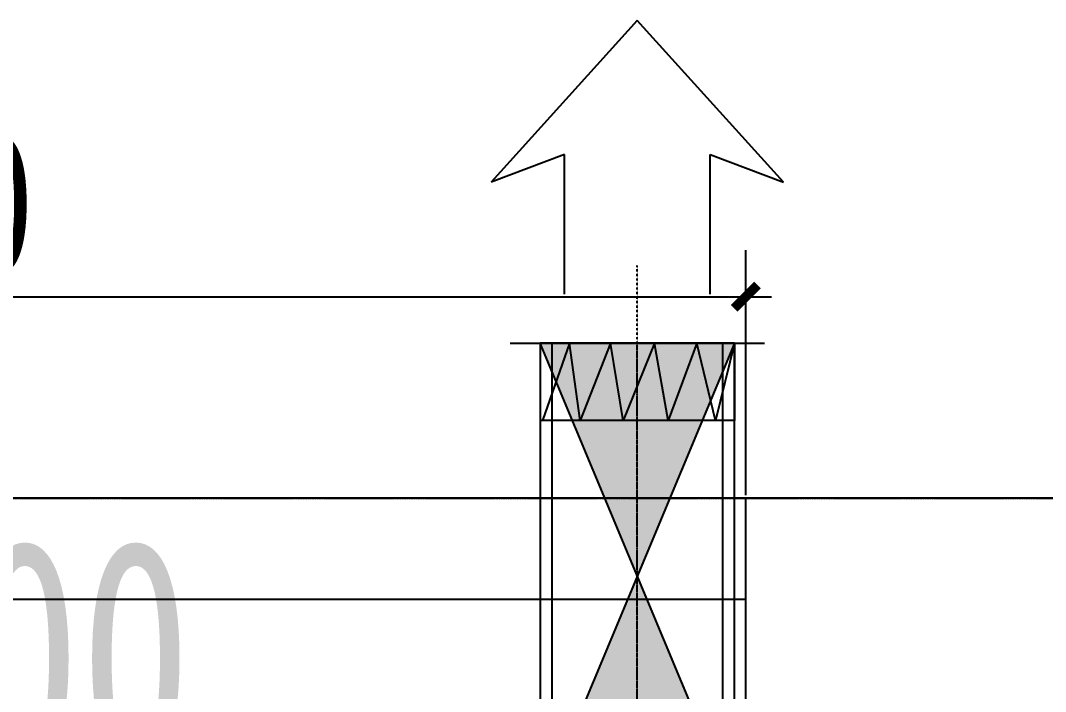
# Model space of a CAD drawing. Header units: millimetres. Extents: x -297 to 39764, y -29258 to 20315.
# Drawn here: x 11811 to 12471, y 14388 to 14820 of the extents above; entities that cross this region are included whole.
import ezdxf

# ---------------------------------------------------------------- set-up
doc = ezdxf.new("R2010")
doc.units = ezdxf.units.MM
for name, pattern in [('DASH', [0.35, 0.25, -0.1]), ('SX-15-PLAN-BZC$0$DASHED', [0.75, 0.5, -0.25]), ('T2-F-XF(Z)$0$CENTER2', [1.125, 0.75, -0.125, 0.125, -0.125])]:
    doc.linetypes.add(name, pattern=pattern)
doc.layers.get('Defpoints').update_dxf_attribs({"color": 250})
for name, color, linetype in [('.-P平面尺寸', 30, 'DASH'), ('.-P建筑梁位', 4, 'Continuous'), ('.ZT-空调.检修口', 52, 'Continuous'), ('A-Wall', 2, 'Continuous'), ('SX-15-PLAN-BZC$0$BEAM', 4, 'SX-15-PLAN-BZC$0$DASHED'), ('T2-F-XF(Z)$0$M-AC-DUCT-CNTR', 252, 'T2-F-XF(Z)$0$CENTER2'), ('T2-F-XF(Z)$0$M-AC-DUCT-FLG', 40, 'Continuous'), ('T2-F-XF(Z)$0$M-AC-DUCT-RAD', 50, 'Continuous'), ('T2-F-XF(Z)$0$M-VT-TG-ARCH', 140, 'Continuous'), ('T2-F-XF(Z)$0$M-VT-TG-STRUC', 140, 'Continuous'), ('WINDOW', 4, 'Continuous')]:
    doc.layers.add(name, color=color, linetype=linetype)
doc.styles.add('宋体', font='', dxfattribs={"width": 0.7, "height": 5})
doc.styles.add('文字样式', font='', dxfattribs={"width": 0.75})
doc.styles.get('宋体').set_extended_font_data('SimSun')
doc.styles.get('文字样式').set_extended_font_data('SimSun')
doc.dimstyles.new('西安1-40（内部尺寸）', dxfattribs={"dimscale": 30, "dimtxt": 3, "dimasz": 0.5, "dimexe": 1, "dimexo": 1, "dimgap": 0.5, "dimtad": 1, "dimdec": 0, "dimrnd": 5, "dimtxsty": '文字样式', "dimblk": 'ARCHTICK', "dimcen": 1, "dimdle": 0.55, "dimclrd": 252, "dimclre": 252, "dimclrt": 30, "dimadec": 0, "dimazin": 0, "dimtfac": 1, "dimtdec": 0, "dimtix": 1, "dimtmove": 2, "dimatfit": 3, "dimfxl": 5, "dimfxlon": 1, "dimarcsym": 0})

# ---------------------------------------------------------------- blocks, each defined once
blk = doc.blocks.new('_ArchTick')
at = {"color": 0, "linetype": 'ByBlock', "const_width": 0.4}
blk.add_lwpolyline([(-0.5, -0.5), (0.5, 0.5)], dxfattribs=at)
blk = doc.blocks.new('*D115')
at = {"layer": '.-P平面尺寸', "color": 252, "linetype": 'ByBlock', "lineweight": -2, "transparency": 16777216}
for p, q in [((11177.51, 14542.51), (11177.51, 14672.38)), ((12277.51, 14514.56), (12277.51, 14672.38)), ((11161.01, 14642.38), (12294.01, 14642.38))]:
    blk.add_line(p, q, dxfattribs=at)
at = {"layer": 'Defpoints', "color": 0, "linetype": 'ByBlock', "transparency": 16777216}
for p in [(12277.51, 14642.38), (11177.51, 14512.51), (12277.51, 14484.56, 0)]:
    blk.add_point(p, dxfattribs=at)
at = {"layer": '.-P平面尺寸', "color": 252, "linetype": 'ByBlock', "lineweight": -2, "transparency": 16777216, "xscale": 15, "yscale": 15, "zscale": 15, "rotation": 180}
blk.add_blockref('_ArchTick', (11177.51, 14642.38), dxfattribs=at)
at = {"layer": '.-P平面尺寸', "color": 252, "linetype": 'ByBlock', "lineweight": -2, "transparency": 16777216, "xscale": 15, "yscale": 15, "zscale": 15}
blk.add_blockref('_ArchTick', (12277.51, 14642.38), dxfattribs=at)
at = {"layer": '.-P平面尺寸', "color": 30, "linetype": 'ByBlock', "transparency": 16777216, "insert": (11727.51, 14702.38), "char_height": 90, "attachment_point": 5, "style": '文字样式'}
blk.add_mtext('1100', dxfattribs=at)
blk = doc.blocks.new('海龍01290000')
at = {"layer": 'T2-F-XF(Z)$0$M-VT-TG-STRUC'}
h = blk.add_hatch(color=250, dxfattribs=at)
h.dxf.hatch_style = 1
h.paths.add_polyline_path([(-1061.48, -1526.06), (-1186.48, -1226.06), (-1061.48, -1226.06), (-1186.48, -1526.06)])
at = {"color": 250}
for p, q in [((-1123.98, -1018.23, 0), (-1218.17, -1122.41, 0)), ((-1029.79, -1122.41, 0), (-1123.98, -1018.23, 0)), ((-1170.85, -1104.67, 0), (-1218.17, -1122.41, 0)), ((-1170.85, -1194.47, 0), (-1170.85, -1104.67, 0)), ((-1077.1, -1194.47, 0), (-1077.1, -1104.67, 0)), ((-1077.1, -1104.67, 0), (-1029.79, -1122.41, 0)), ((-1205.85, -1226.06, 0), (-1042.1, -1226.06, 0)), ((-1186.53, -1226.06, 0), (-1186.53, -1276.06, 0)), ((-1167.74, -1226.06, 0), (-1185.07, -1276.06, 0)), ((-1160.72, -1276.06, 0), (-1167.74, -1226.06, 0)), ((-1141.32, -1226.06, 0), (-1160.72, -1276.06, 0)), ((-1133.07, -1276.06, 0), (-1141.32, -1226.06, 0)), ((-1112.84, -1226.06, 0), (-1133.07, -1276.06, 0)), ((-1104.17, -1276.06, 0), (-1112.84, -1226.06, 0)), ((-1085.6, -1226.06, 0), (-1104.17, -1276.06, 0)), ((-1073.63, -1276.06, 0), (-1085.6, -1226.06, 0)), ((-1061.42, -1226.06, 0), (-1073.63, -1276.06, 0)), ((-1061.42, -1226.06, 0), (-1061.42, -1276.06, 0)), ((-1061.42, -1276.06, 0), (-1186.53, -1276.06, 0))]:
    blk.add_line(p, q, dxfattribs=at)
at = {"layer": 'T2-F-XF(Z)$0$M-AC-DUCT-CNTR', "color": 250}
blk.add_line((-1123.98, -1578.06, 0), (-1123.98, -1226.06, 0), dxfattribs=at)
at = {"layer": 'T2-F-XF(Z)$0$M-AC-DUCT-FLG', "color": 250}
blk.add_line((-1068.98, -1226.06, 0), (-1178.98, -1226.06, 0), dxfattribs=at)
at = {"layer": 'T2-F-XF(Z)$0$M-AC-DUCT-RAD', "color": 250}
for p, q in [((-1178.98, -1226.06, 0), (-1178.98, -1578.06, 0)), ((-1068.98, -1578.06, 0), (-1068.98, -1226.06, 0))]:
    blk.add_line(p, q, dxfattribs=at)
at = {"layer": 'T2-F-XF(Z)$0$M-VT-TG-ARCH', "color": 250, "linetype": 'T2-F-XF(Z)$0$CENTER2', "ltscale": 0.1}
blk.add_line((-1123.98, -1576.06, 0), (-1123.98, -1176.06, 0), dxfattribs=at)
at = {"layer": 'T2-F-XF(Z)$0$M-VT-TG-STRUC', "color": 250, "elevation": 0}
blk.add_lwpolyline([(-1061.48, -1526.06), (-1061.48, -1226.06), (-1186.48, -1226.06), (-1186.48, -1526.06)], close=True, dxfattribs=at)
blk.add_lwpolyline([(-1061.48, -1526.06), (-1186.48, -1226.06), (-1061.48, -1226.06), (-1186.48, -1526.06), (-1061.48, -1526.06)], dxfattribs=at)

msp = doc.modelspace()

# ---------------------------------------------------------------- linework, layer by layer
at = {"layer": 'A-Wall', "color": 7}
for p in [(13127.51, 14512.51, 0), (12277.51, 14312.51, 0)]:
    msp.add_line(p, (12277.51, 14512.51, 0), dxfattribs=at)
at = {"layer": 'SX-15-PLAN-BZC$0$BEAM'}
msp.add_line((11176.22, 14512.51, 0), (12926.22, 14512.51, 0), dxfattribs=at)
at = {"layer": 'WINDOW', "extrusion": (0, 0, -1)}
for p, q in [((12277.51, 14512.51, 0), (11177.51, 14512.51, 0)), ((11177.51, 14447.51, 0), (12277.51, 14447.51, 0))]:
    msp.add_line(p, q, dxfattribs=at)

# ---------------------------------------------------------------- block references
at = {"layer": '.ZT-空调.检修口'}
msp.add_blockref('海龍01290000', (13331.66, 15838.57, 0), dxfattribs=at)

# ---------------------------------------------------------------- texts
at = {"layer": '.-P建筑梁位', "color": 250, "linetype": 'DASH', "ltscale": 300, "style": '宋体', "width": 0.7}
msp.add_text('200X600', height=150, dxfattribs=at).set_placement((11420.46, 14335.81, 0))

# ---------------------------------------------------------------- dimensions: what is measured, and where the dimension line sits
at = {"layer": '.-P平面尺寸', "linetype": 'ByBlock'}
dim = msp.add_linear_dim(base=(12277.51, 14642.38, 0), p1=(11177.51, 14512.51, 0), p2=(12277.51, 14484.56, 0), dimstyle='西安1-40（内部尺寸）', dxfattribs=at)
dim.commit()
dim.dimension.update_dxf_attribs({"geometry": '*D115', "text_midpoint": (11727.51, 14702.38, 0)})

doc.saveas('drawing.dxf')
